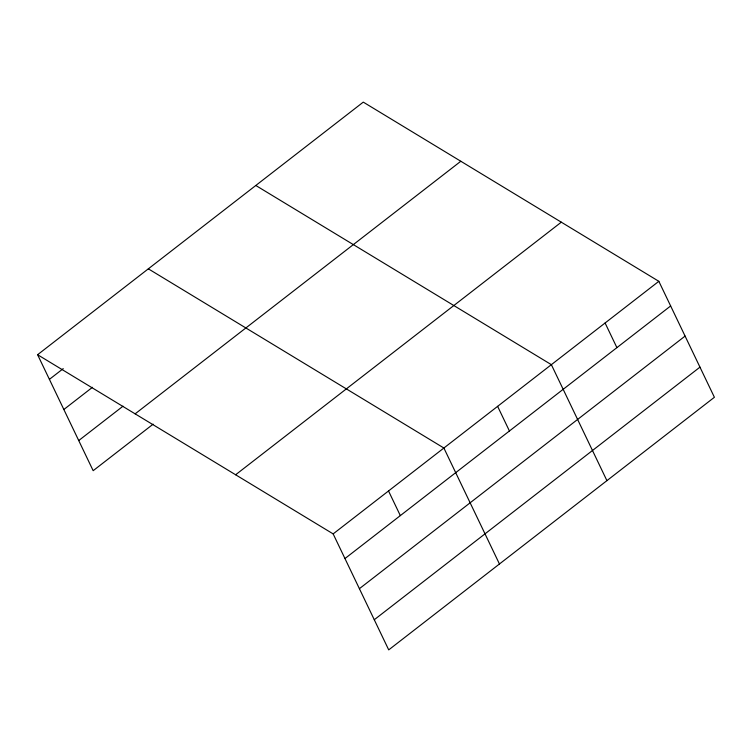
<?xml version="1.0" encoding="UTF-8"?>
<svg xmlns="http://www.w3.org/2000/svg" width="752" height="752" viewBox="0 0 752 752"><rect width="100%" height="100%" fill="white"/><g stroke="black" fill="none" stroke-linecap="round" stroke-linejoin="round"><path stroke-width="1.13" d="M37.6 354.718L363.282 102.122L658.837 281.314L714.4 397.282L388.718 649.878L333.155 533.901L37.6 354.718L93.163 470.686L153.145 424.166M49.406 379.356L63.253 368.621M63.845 409.502L92.449 387.308M78.725 440.55L123.018 406.193M135.134 413.844L460.816 161.257M235.62 474.775L561.302 222.178M333.155 533.901L658.837 281.314M344.961 558.548L670.643 305.961M359.4 588.684L685.081 336.097M374.28 619.733L699.962 367.145M255.812 185.481L551.357 364.664L606.92 480.641M148.332 268.831L443.887 448.023L499.45 563.991M605.097 322.993L616.903 347.64M497.617 406.343L509.433 430.99M388.521 490.962L400.327 515.609"/></g></svg>
